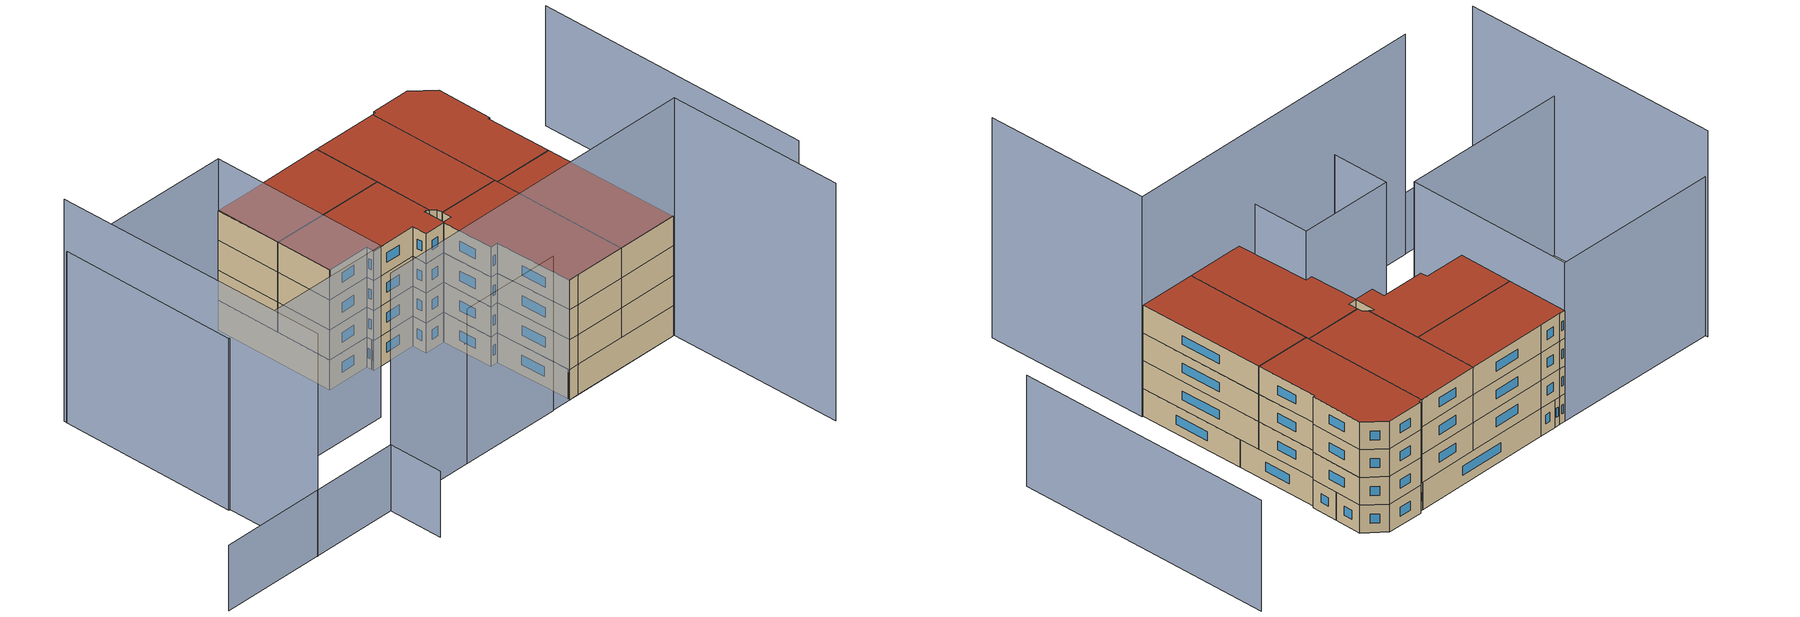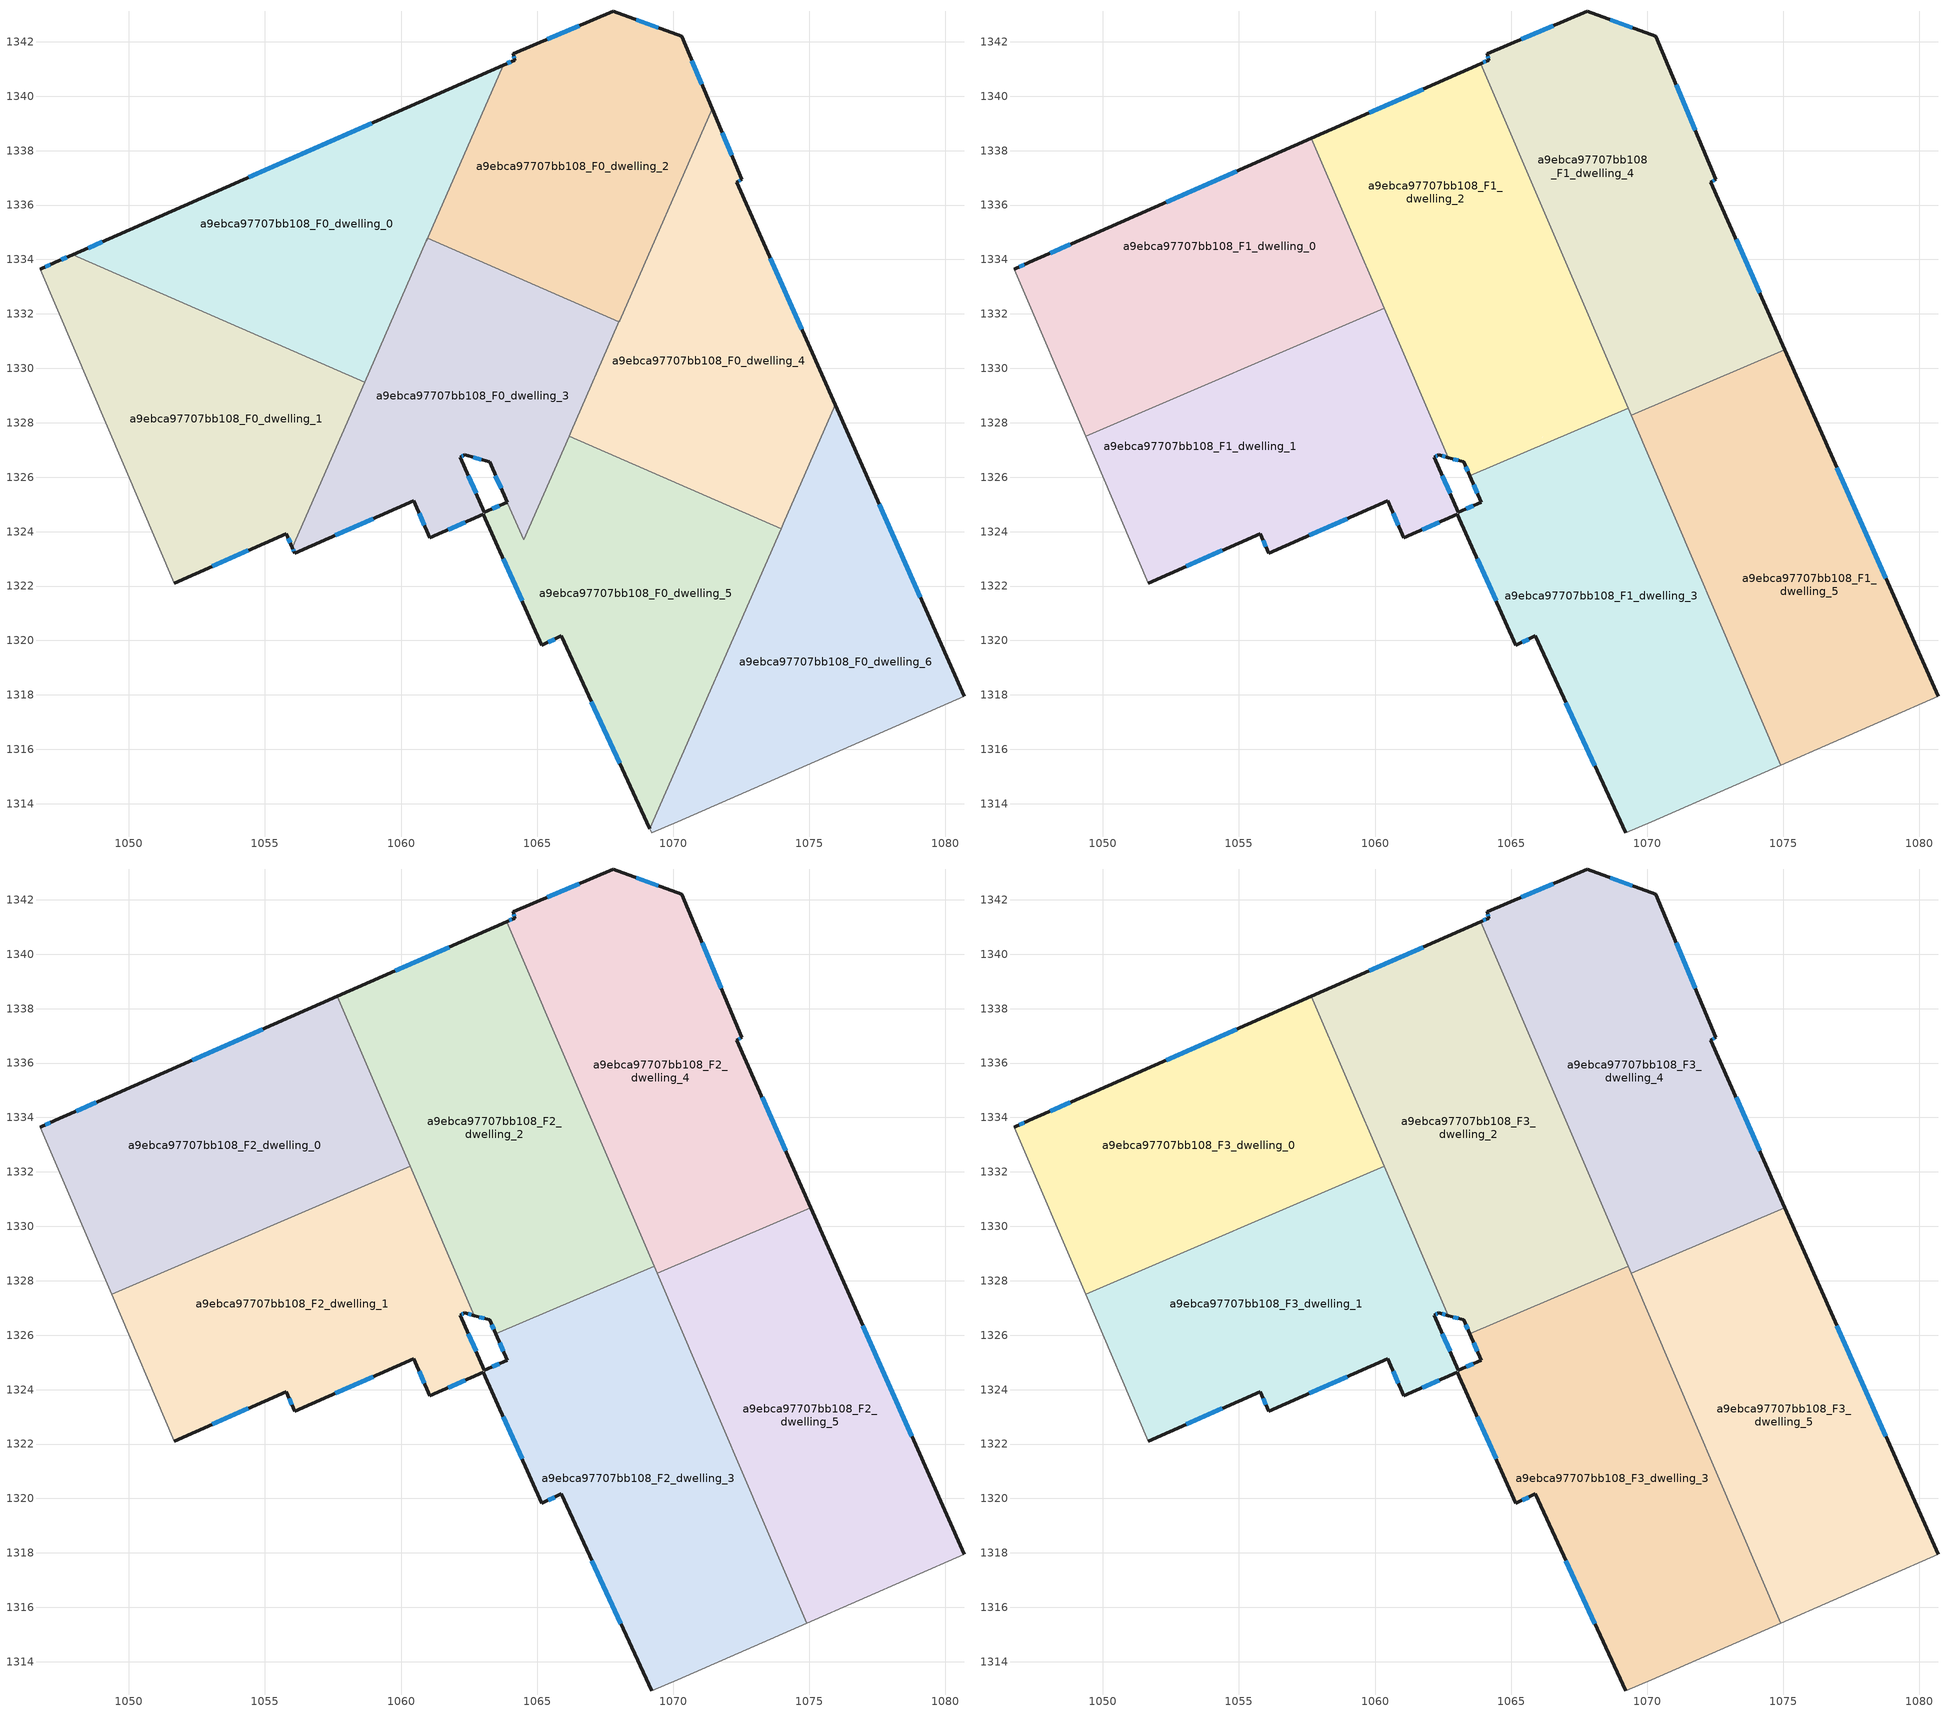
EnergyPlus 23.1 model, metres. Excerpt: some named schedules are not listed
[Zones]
a9ebca97707bb108_F0_dwelling_0
 floor ground (EU_floor_Construction): 1063.76,1341.14 1058.66,1329.49 1047.94,1334.18 1049.58,1334.89 z0
 wall outside (EU_wall_Construction): 1063.76,1341.14 1049.58,1334.89 1047.94,1334.18 z0:3
 wall to a9ebca97707bb108_F0_dwelling_1 (EU_wall_Construction): 1047.94,1334.18 1058.66,1329.49 z0:3
 wall to a9ebca97707bb108_F0_dwelling_2 (EU_wall_Construction): 1060.98,1334.78 1060.99,1334.83 1063.76,1341.14 z0:3
 wall to a9ebca97707bb108_F0_dwelling_3 (EU_wall_Construction): 1058.66,1329.49 1060.94,1334.69 1060.97,1334.78 z0:3
 window (EU_Window_Construction): 1049.02,1334.65 1048.5,1334.42 / 1058.93,1339.02 1054.4,1337.02 z1.02:1.98
 ceiling adiabatic (EU_roof_Construction): 1060.1,1332.78 1063.76,1341.14 1057.67,1338.46 z3
a9ebca97707bb108_F0_dwelling_1
 floor ground (EU_floor_Construction): 1058.66,1329.49 1056,1323.41 1055.78,1323.92 1051.67,1322.11 1046.73,1333.65 1047.3,1333.89 1047.94,1334.18 z0
 wall outside (EU_wall_Construction): 1051.67,1322.11 1055.78,1323.92 1056,1323.41 / 1047.94,1334.18 1047.3,1333.89 1046.73,1333.65 z0:3
 wall adiabatic (EU_wall_Construction): 1046.73,1333.65 1051.67,1322.11 z0:3
 wall to a9ebca97707bb108_F0_dwelling_3 (EU_wall_Construction): 1056,1323.41 1058.66,1329.49 z0:3
 window (EU_Window_Construction): 1055.85,1323.75 1055.93,1323.59 / 1053.07,1322.73 1054.38,1323.31 / 1047.1,1333.81 1046.92,1333.73 / 1047.72,1334.08 1047.52,1333.99 z1.02:1.98
a9ebca97707bb108_F0_dwelling_2
 floor ground (EU_floor_Construction): 1070.31,1342.21 1071.44,1339.54 1068.03,1331.75 1068.01,1331.7 1060.97,1334.78 1060.99,1334.83 1063.76,1341.14 1064.18,1341.33 1064.12,1341.55 1067.79,1343.13 z0
 wall outside (EU_wall_Construction): 1071.44,1339.54 1070.31,1342.21 1067.79,1343.13 1064.12,1341.55 1064.18,1341.33 1063.76,1341.14 z0:3
 wall to a9ebca97707bb108_F0_dwelling_3 (EU_wall_Construction): 1060.97,1334.78 1068.01,1331.7 z0:3
 wall to a9ebca97707bb108_F0_dwelling_4 (EU_wall_Construction): 1068.01,1331.7 1068.03,1331.75 1071.44,1339.54 z0:3
 window (EU_Window_Construction): 1064.03,1341.26 1063.9,1341.2 / 1064.14,1341.48 1064.16,1341.4 / 1066.54,1342.59 1065.37,1342.09 / 1069.45,1342.52 1068.65,1342.82 / 1071.05,1340.45 1070.69,1341.3 z1.02:1.98
 ceiling adiabatic (EU_roof_Construction): 1067.94,1331.74 1063.89,1341.2 1063.76,1341.14 1060.99,1334.83 1060.97,1334.78 z3
a9ebca97707bb108_F0_dwelling_3
 floor ground (EU_floor_Construction): 1068.01,1331.7 1067.97,1331.61 1064.51,1323.69 1063.29,1326.48 1063.25,1326.56 1062.35,1326.82 1062.18,1326.74 1063.09,1324.66 1063.03,1324.64 1061.06,1323.77 1060.46,1325.13 1056.09,1323.21 1056,1323.41 1060.94,1334.69 1060.97,1334.78 z0
 wall outside (EU_wall_Construction): 1056,1323.41 1056.09,1323.21 1060.46,1325.13 1061.06,1323.77 1063.02,1324.63 / 1063.07,1324.72 1062.18,1326.74 1062.35,1326.82 1063.25,1326.56 z0:3
 wall to a9ebca97707bb108_F0_dwelling_5 (EU_wall_Construction): 1063.03,1324.64 1063.09,1324.66 1063.07,1324.72 / 1064.51,1323.7 1066.18,1327.51 / 1063.25,1326.56 1063.29,1326.48 1064.51,1323.69 z0:3
 wall to a9ebca97707bb108_F0_dwelling_4 (EU_wall_Construction): 1066.18,1327.51 1066.26,1327.69 1067.97,1331.61 1068.01,1331.7 z0:3
 window (EU_Window_Construction): 1061.73,1324.06 1062.36,1324.34 / 1060.67,1324.67 1060.86,1324.23 / 1057.58,1323.86 1058.98,1324.48 / 1056.03,1323.34 1056.06,1323.28 / 1062.65,1326.73 1062.94,1326.65 / 1062.23,1326.77 1062.29,1326.79 / 1062.76,1325.4 1062.48,1326.05 z1.02:1.98
a9ebca97707bb108_F0_dwelling_4
 floor ground (EU_floor_Construction): 1072.52,1336.95 1072.34,1336.84 1075.96,1328.65 1074.05,1324.29 1073.97,1324.1 1066.18,1327.51 1066.26,1327.69 1071.44,1339.54 z0
 wall outside (EU_wall_Construction): 1075.96,1328.65 1072.34,1336.84 1072.52,1336.95 1071.44,1339.54 z0:3
 wall to a9ebca97707bb108_F0_dwelling_5 (EU_wall_Construction): 1066.18,1327.51 1073.97,1324.1 z0:3
 wall to a9ebca97707bb108_F0_dwelling_6 (EU_wall_Construction): 1073.97,1324.1 1074.05,1324.29 1075.96,1328.65 z0:3
 window (EU_Window_Construction): 1072.15,1337.83 1071.8,1338.66 / 1072.4,1336.88 1072.46,1336.91 / 1074.73,1331.44 1073.57,1334.05 z1.02:1.98
a9ebca97707bb108_F0_dwelling_5
 floor ground (EU_floor_Construction): 1073.97,1324.1 1069.14,1313.07 1065.88,1320.17 1065.18,1319.83 1063.03,1324.64 1063.09,1324.66 1063.07,1324.71 1063.9,1325.08 1063.25,1326.56 1063.29,1326.48 1064.51,1323.69 1066.18,1327.51 z0
 wall outside (EU_wall_Construction): 1063.25,1326.56 1063.9,1325.08 1063.07,1324.71 / 1063.03,1324.64 1065.18,1319.83 1065.88,1320.17 1069.14,1313.07 z0:3
 wall to a9ebca97707bb108_F0_dwelling_6 (EU_wall_Construction): 1069.14,1313.07 1073.97,1324.1 z0:3
 window (EU_Window_Construction): 1063.62,1324.96 1063.35,1324.84 / 1063.47,1326.06 1063.68,1325.59 / 1066.99,1317.75 1068.03,1315.49 / 1065.42,1319.94 1065.64,1320.05 / 1063.76,1323 1064.45,1321.46 z1.02:1.98
a9ebca97707bb108_F0_dwelling_6
 floor ground (EU_floor_Construction): 1075.96,1328.65 1080.69,1317.95 1070.17,1313.34 1069.21,1312.93 1069.14,1313.07 z0
 wall outside (EU_wall_Construction): 1080.69,1317.95 1075.96,1328.65 z0:3
 wall adiabatic (EU_wall_Construction): 1069.14,1313.07 1069.21,1312.93 1070.17,1313.34 1080.69,1317.95 z0:3
 window (EU_Window_Construction): 1079.08,1321.59 1077.57,1325.01 z1.02:1.98
a9ebca97707bb108_F1_dwelling_0
 floor to a9ebca97707bb108_F0_dwelling_0 (EU_floor_Construction): 1057.67,1338.46 1060.1,1332.78 1059.73,1331.94 1056.36,1330.49 1047.94,1334.18 1049.58,1334.89 z3
 floor to a9ebca97707bb108_F0_dwelling_3 (EU_floor_Construction): 1060.1,1332.78 1060.34,1332.2 1059.73,1331.94 z3
 floor to a9ebca97707bb108_F0_dwelling_1 (EU_floor_Construction): 1056.36,1330.49 1049.36,1327.5 1046.73,1333.65 1047.3,1333.89 1047.94,1334.18 z3
 wall outside (EU_wall_Construction): 1057.67,1338.46 1049.58,1334.89 1047.3,1333.89 1046.73,1333.65 z3:6
 wall adiabatic (EU_wall_Construction): 1046.73,1333.65 1049.36,1327.5 z3:6
 wall to a9ebca97707bb108_F1_dwelling_1 (EU_wall_Construction): 1049.36,1327.5 1060.34,1332.2 z3:6
 wall to a9ebca97707bb108_F1_dwelling_2 (EU_wall_Construction): 1060.34,1332.2 1057.67,1338.46 z3:6
 window (EU_Window_Construction): 1047.1,1333.81 1046.92,1333.73 / 1048.8,1334.55 1048.07,1334.23 / 1054.91,1337.24 1052.33,1336.11 z4.02:4.98
a9ebca97707bb108_F1_dwelling_1
 floor to a9ebca97707bb108_F0_dwelling_1 (EU_floor_Construction): 1058.66,1329.49 1056,1323.41 1055.78,1323.92 1051.67,1322.11 1049.36,1327.5 1056.36,1330.49 z3
 floor to a9ebca97707bb108_F0_dwelling_0 (EU_floor_Construction): 1059.73,1331.94 1058.66,1329.49 1056.36,1330.49 z3
 floor to a9ebca97707bb108_F0_dwelling_3 (EU_floor_Construction): 1060.34,1332.2 1062.69,1326.72 1062.35,1326.82 1062.18,1326.74 1063.09,1324.66 1063.02,1324.63 1061.06,1323.77 1060.46,1325.13 1056.09,1323.21 1056,1323.41 1059.73,1331.94 z3
 wall outside (EU_wall_Construction): 1051.67,1322.11 1055.78,1323.92 1056.09,1323.21 1060.46,1325.13 1061.06,1323.77 1063.02,1324.63 / 1063.07,1324.72 1062.18,1326.74 1062.35,1326.82 1062.69,1326.72 z3:6
 wall adiabatic (EU_wall_Construction): 1049.36,1327.5 1051.67,1322.11 z3:6
 wall to a9ebca97707bb108_F1_dwelling_3 (EU_wall_Construction): 1063.03,1324.64 1063.09,1324.66 1063.07,1324.72 z3:6
 wall to a9ebca97707bb108_F1_dwelling_2 (EU_wall_Construction): 1062.69,1326.72 1060.34,1332.2 z3:6
 window (EU_Window_Construction): 1061.73,1324.06 1062.36,1324.34 / 1060.67,1324.67 1060.86,1324.23 / 1057.58,1323.86 1058.98,1324.48 / 1055.89,1323.68 1055.99,1323.45 / 1053.07,1322.73 1054.38,1323.31 / 1062.46,1326.78 1062.57,1326.75 / 1062.23,1326.77 1062.29,1326.79 / 1062.76,1325.4 1062.48,1326.05 z4.02:4.98
a9ebca97707bb108_F1_dwelling_2
 floor to a9ebca97707bb108_F0_dwelling_3 (EU_floor_Construction): 1067.94,1331.74 1067.98,1331.64 1067.97,1331.61 1066.01,1327.13 1063.48,1326.05 1063.29,1326.48 1063.25,1326.56 1062.69,1326.72 1060.1,1332.78 1060.94,1334.69 1060.97,1334.78 z3
 floor adiabatic (EU_floor_Construction): 1063.89,1341.2 1067.94,1331.73 1060.97,1334.78 1060.94,1334.69 1060.1,1332.78 1057.67,1338.46 z3
 floor to a9ebca97707bb108_F0_dwelling_5 (EU_floor_Construction): 1066.53,1327.35 1066.01,1327.13 1066.18,1327.51 z3
 floor to a9ebca97707bb108_F0_dwelling_4 (EU_floor_Construction): 1067.98,1331.63 1069.31,1328.54 1066.53,1327.35 1066.18,1327.51 1066.26,1327.69 z3
 wall outside (EU_wall_Construction): 1063.89,1341.2 1057.67,1338.46 / 1062.69,1326.72 1063.25,1326.56 1063.48,1326.04 z3:6
 wall to a9ebca97707bb108_F1_dwelling_3 (EU_wall_Construction): 1063.48,1326.04 1069.31,1328.54 z3:6
 wall to a9ebca97707bb108_F1_dwelling_4 (EU_wall_Construction): 1069.3,1328.54 1063.89,1341.2 z3:6
 window (EU_Window_Construction): 1061.77,1340.27 1059.78,1339.39 / 1063.33,1326.39 1063.4,1326.22 / 1062.88,1326.67 1063.06,1326.62 z4.02:4.98
a9ebca97707bb108_F1_dwelling_3
 floor to a9ebca97707bb108_F0_dwelling_5 (EU_floor_Construction): 1070.57,1325.59 1072.57,1320.91 1069.14,1313.07 1065.88,1320.17 1065.18,1319.83 1063.03,1324.64 1063.09,1324.66 1063.07,1324.71 1063.9,1325.08 1063.48,1326.04 1064.51,1323.69 1066.01,1327.13 1066.53,1327.35 z3
 floor to a9ebca97707bb108_F0_dwelling_3 (EU_floor_Construction): 1066.01,1327.13 1064.51,1323.69 1063.48,1326.05 z3
 floor to a9ebca97707bb108_F0_dwelling_6 (EU_floor_Construction): 1072.57,1320.91 1074.92,1315.42 1070.17,1313.34 1069.21,1312.93 1069.14,1313.07 z3
 floor to a9ebca97707bb108_F0_dwelling_4 (EU_floor_Construction): 1069.31,1328.54 1070.57,1325.59 1066.53,1327.35 z3
 wall outside (EU_wall_Construction): 1063.48,1326.04 1063.9,1325.08 1063.07,1324.71 / 1063.03,1324.64 1065.18,1319.83 1065.88,1320.17 1069.21,1312.93 z3:6
 wall adiabatic (EU_wall_Construction): 1069.21,1312.93 1070.17,1313.34 1074.92,1315.42 z3:6
 wall to a9ebca97707bb108_F1_dwelling_5 (EU_wall_Construction): 1074.92,1315.42 1069.42,1328.27 z3:6
 wall to a9ebca97707bb108_F1_dwelling_4 (EU_wall_Construction): 1069.42,1328.27 1069.31,1328.54 z3:6
 window (EU_Window_Construction): 1063.62,1324.96 1063.35,1324.84 / 1063.62,1325.72 1063.76,1325.41 / 1067.01,1317.7 1068.08,1315.39 / 1065.42,1319.94 1065.64,1320.05 / 1063.76,1323 1064.45,1321.46 z4.02:4.98
a9ebca97707bb108_F1_dwelling_4
 floor to a9ebca97707bb108_F0_dwelling_2 (EU_floor_Construction): 1070.31,1342.21 1071.43,1339.53 1068.03,1331.75 1068.01,1331.7 1067.94,1331.74 1063.89,1341.2 1064.18,1341.33 1064.12,1341.55 1067.79,1343.13 z3
 floor to a9ebca97707bb108_F0_dwelling_4 (EU_floor_Construction): 1072.52,1336.95 1072.34,1336.84 1075.06,1330.69 1069.42,1328.27 1067.98,1331.64 1071.43,1339.53 z3
 wall outside (EU_wall_Construction): 1075.06,1330.69 1072.34,1336.84 1072.52,1336.95 1070.31,1342.21 1067.79,1343.13 1064.12,1341.55 1064.18,1341.33 1063.89,1341.2 z3:6
 wall to a9ebca97707bb108_F1_dwelling_5 (EU_wall_Construction): 1069.42,1328.27 1075.06,1330.69 z3:6
 window (EU_Window_Construction): 1069.45,1342.52 1068.65,1342.82 / 1071.77,1338.74 1071.06,1340.42 / 1072.4,1336.88 1072.46,1336.91 / 1074.14,1332.78 1073.27,1334.75 / 1064.08,1341.28 1063.98,1341.24 / 1064.14,1341.48 1064.16,1341.4 / 1066.54,1342.59 1065.37,1342.09 z4.02:4.98
a9ebca97707bb108_F1_dwelling_5
 floor to a9ebca97707bb108_F0_dwelling_4 (EU_floor_Construction): 1075.06,1330.69 1075.96,1328.65 1074.05,1324.29 1073.97,1324.1 1070.57,1325.59 1069.42,1328.27 z3
 floor to a9ebca97707bb108_F0_dwelling_6 (EU_floor_Construction): 1075.96,1328.65 1080.69,1317.95 1074.92,1315.42 1072.57,1320.91 1073.97,1324.1 1073.98,1324.12 z3
 floor to a9ebca97707bb108_F0_dwelling_5 (EU_floor_Construction): 1073.97,1324.1 1072.57,1320.91 1070.57,1325.59 z3
 wall outside (EU_wall_Construction): 1080.69,1317.95 1075.06,1330.69 z3:6
 wall adiabatic (EU_wall_Construction): 1074.92,1315.42 1080.69,1317.95 z3:6
 window (EU_Window_Construction): 1078.77,1322.28 1076.98,1326.35 z4.02:4.98
a9ebca97707bb108_F2_dwelling_0
 floor to a9ebca97707bb108_F1_dwelling_0 (EU_floor_Construction): 1057.67,1338.46 1060.34,1332.2 1049.36,1327.5 1046.73,1333.65 1047.3,1333.89 1049.58,1334.89 z6
 wall outside (EU_wall_Construction): 1057.67,1338.46 1049.58,1334.89 1047.3,1333.89 1046.73,1333.65 z6:9
 wall adiabatic (EU_wall_Construction): 1046.73,1333.65 1049.36,1327.5 z6:9
 wall to a9ebca97707bb108_F2_dwelling_1 (EU_wall_Construction): 1049.36,1327.5 1060.34,1332.2 z6:9
 wall to a9ebca97707bb108_F2_dwelling_2 (EU_wall_Construction): 1060.34,1332.2 1057.67,1338.46 z6:9
 window (EU_Window_Construction): 1047.1,1333.81 1046.92,1333.73 / 1048.8,1334.55 1048.07,1334.23 / 1054.91,1337.24 1052.33,1336.11 z7.02:7.98
a9ebca97707bb108_F2_dwelling_1
 floor to a9ebca97707bb108_F1_dwelling_1 (EU_floor_Construction): 1060.34,1332.2 1062.69,1326.72 1062.35,1326.82 1062.18,1326.74 1063.09,1324.66 1063.03,1324.64 1061.06,1323.77 1060.46,1325.13 1056.09,1323.21 1055.78,1323.92 1051.67,1322.11 1049.36,1327.5 z6
 wall outside (EU_wall_Construction): 1051.67,1322.11 1055.78,1323.92 1056.09,1323.21 1060.46,1325.13 1061.06,1323.77 1063.02,1324.63 / 1063.07,1324.72 1062.18,1326.74 1062.35,1326.82 1062.69,1326.72 z6:9
 wall adiabatic (EU_wall_Construction): 1049.36,1327.5 1051.67,1322.11 z6:9
 wall to a9ebca97707bb108_F2_dwelling_3 (EU_wall_Construction): 1063.03,1324.64 1063.09,1324.66 1063.07,1324.72 z6:9
 wall to a9ebca97707bb108_F2_dwelling_2 (EU_wall_Construction): 1062.69,1326.72 1060.34,1332.2 z6:9
 window (EU_Window_Construction): 1061.73,1324.06 1062.36,1324.34 / 1060.67,1324.67 1060.86,1324.23 / 1057.58,1323.86 1058.98,1324.48 / 1055.89,1323.68 1055.99,1323.45 / 1053.07,1322.73 1054.38,1323.31 / 1062.46,1326.78 1062.57,1326.75 / 1062.23,1326.77 1062.29,1326.79 / 1062.76,1325.4 1062.48,1326.05 z7.02:7.98
a9ebca97707bb108_F2_dwelling_2
 floor to a9ebca97707bb108_F1_dwelling_2 (EU_floor_Construction): 1063.89,1341.2 1069.31,1328.54 1063.48,1326.04 1063.25,1326.56 1062.69,1326.72 1057.67,1338.46 z6
 wall outside (EU_wall_Construction): 1063.89,1341.2 1057.67,1338.46 / 1062.69,1326.72 1063.25,1326.56 1063.48,1326.04 z6:9
 wall to a9ebca97707bb108_F2_dwelling_3 (EU_wall_Construction): 1063.48,1326.04 1069.31,1328.54 z6:9
 wall to a9ebca97707bb108_F2_dwelling_4 (EU_wall_Construction): 1069.3,1328.54 1063.89,1341.2 z6:9
 window (EU_Window_Construction): 1061.77,1340.27 1059.78,1339.39 / 1063.33,1326.39 1063.4,1326.22 / 1062.88,1326.67 1063.06,1326.62 z7.02:7.98
a9ebca97707bb108_F2_dwelling_3
 floor to a9ebca97707bb108_F1_dwelling_3 (EU_floor_Construction): 1069.31,1328.54 1074.92,1315.42 1070.17,1313.34 1069.21,1312.93 1065.88,1320.17 1065.18,1319.83 1063.03,1324.64 1063.09,1324.66 1063.07,1324.71 1063.9,1325.08 1063.48,1326.04 z6
 wall outside (EU_wall_Construction): 1063.48,1326.04 1063.9,1325.08 1063.07,1324.71 / 1063.03,1324.64 1065.18,1319.83 1065.88,1320.17 1069.21,1312.93 z6:9
 wall adiabatic (EU_wall_Construction): 1069.21,1312.93 1070.17,1313.34 1074.92,1315.42 z6:9
 wall to a9ebca97707bb108_F2_dwelling_5 (EU_wall_Construction): 1074.92,1315.42 1069.42,1328.27 z6:9
 wall to a9ebca97707bb108_F2_dwelling_4 (EU_wall_Construction): 1069.42,1328.27 1069.31,1328.54 z6:9
 window (EU_Window_Construction): 1063.62,1324.96 1063.35,1324.84 / 1063.62,1325.72 1063.76,1325.41 / 1067.01,1317.7 1068.08,1315.39 / 1065.42,1319.94 1065.64,1320.05 / 1063.76,1323 1064.45,1321.46 z7.02:7.98
a9ebca97707bb108_F2_dwelling_4
 floor to a9ebca97707bb108_F1_dwelling_4 (EU_floor_Construction): 1070.31,1342.21 1072.52,1336.95 1072.34,1336.84 1075.06,1330.69 1069.42,1328.27 1063.89,1341.2 1064.18,1341.33 1064.12,1341.55 1067.79,1343.13 z6
 wall outside (EU_wall_Construction): 1075.06,1330.69 1072.34,1336.84 1072.52,1336.95 1070.31,1342.21 1067.79,1343.13 1064.12,1341.55 1064.18,1341.33 1063.89,1341.2 z6:9
 wall to a9ebca97707bb108_F2_dwelling_5 (EU_wall_Construction): 1069.42,1328.27 1075.06,1330.69 z6:9
 window (EU_Window_Construction): 1069.45,1342.52 1068.65,1342.82 / 1071.77,1338.74 1071.06,1340.42 / 1072.4,1336.88 1072.46,1336.91 / 1074.14,1332.78 1073.27,1334.75 / 1064.08,1341.28 1063.98,1341.24 / 1064.14,1341.48 1064.16,1341.4 / 1066.54,1342.59 1065.37,1342.09 z7.02:7.98
a9ebca97707bb108_F2_dwelling_5
 floor to a9ebca97707bb108_F1_dwelling_5 (EU_floor_Construction): 1075.06,1330.69 1080.69,1317.95 1074.92,1315.42 1069.42,1328.27 z6
 wall outside (EU_wall_Construction): 1080.69,1317.95 1075.06,1330.69 z6:9
 wall adiabatic (EU_wall_Construction): 1074.92,1315.42 1080.69,1317.95 z6:9
 window (EU_Window_Construction): 1078.77,1322.28 1076.98,1326.35 z7.02:7.98
a9ebca97707bb108_F3_dwelling_0
 floor to a9ebca97707bb108_F2_dwelling_0 (EU_floor_Construction): 1057.67,1338.46 1060.34,1332.2 1049.36,1327.5 1046.73,1333.65 1047.3,1333.89 1049.58,1334.89 z9
 wall outside (EU_wall_Construction): 1057.67,1338.46 1049.58,1334.89 1047.3,1333.89 1046.73,1333.65 z9:12
 wall adiabatic (EU_wall_Construction): 1046.73,1333.65 1049.36,1327.5 z9:12
 wall to a9ebca97707bb108_F3_dwelling_1 (EU_wall_Construction): 1049.36,1327.5 1060.34,1332.2 z9:12
 wall to a9ebca97707bb108_F3_dwelling_2 (EU_wall_Construction): 1060.34,1332.2 1057.67,1338.46 z9:12
 window (EU_Window_Construction): 1047.1,1333.81 1046.92,1333.73 / 1048.8,1334.55 1048.07,1334.23 / 1054.91,1337.24 1052.33,1336.11 z10.02:10.98
 roof outside (EU_roof_Construction): 1060.34,1332.2 1057.67,1338.46 1049.58,1334.89 1047.3,1333.89 1046.73,1333.65 1049.36,1327.5 z12
a9ebca97707bb108_F3_dwelling_1
 floor to a9ebca97707bb108_F2_dwelling_1 (EU_floor_Construction): 1060.34,1332.2 1062.69,1326.72 1062.35,1326.82 1062.18,1326.74 1063.09,1324.66 1063.03,1324.64 1061.06,1323.77 1060.46,1325.13 1056.09,1323.21 1055.78,1323.92 1051.67,1322.11 1049.36,1327.5 z9
 wall outside (EU_wall_Construction): 1051.67,1322.11 1055.78,1323.92 1056.09,1323.21 1060.46,1325.13 1061.06,1323.77 1063.02,1324.63 / 1063.07,1324.72 1062.18,1326.74 1062.35,1326.82 1062.69,1326.72 z9:12
 wall adiabatic (EU_wall_Construction): 1049.36,1327.5 1051.67,1322.11 z9:12
 wall to a9ebca97707bb108_F3_dwelling_3 (EU_wall_Construction): 1063.03,1324.64 1063.09,1324.66 1063.07,1324.72 z9:12
 wall to a9ebca97707bb108_F3_dwelling_2 (EU_wall_Construction): 1062.69,1326.72 1060.34,1332.2 z9:12
 window (EU_Window_Construction): 1061.73,1324.06 1062.36,1324.34 / 1060.67,1324.67 1060.86,1324.23 / 1057.58,1323.86 1058.98,1324.48 / 1055.89,1323.68 1055.99,1323.45 / 1053.07,1322.73 1054.38,1323.31 / 1062.46,1326.78 1062.57,1326.75 / 1062.23,1326.77 1062.29,1326.79 / 1062.76,1325.4 1062.48,1326.05 z10.02:10.98
 roof outside (EU_roof_Construction): 1063.02,1324.63 1063.09,1324.66 1062.18,1326.74 1062.35,1326.82 1062.69,1326.72 1060.34,1332.2 1049.36,1327.5 1051.67,1322.11 1055.78,1323.92 1056.09,1323.21 1060.46,1325.13 1061.06,1323.77 z12
a9ebca97707bb108_F3_dwelling_2
 floor to a9ebca97707bb108_F2_dwelling_2 (EU_floor_Construction): 1063.89,1341.2 1069.31,1328.54 1063.48,1326.04 1063.25,1326.56 1062.69,1326.72 1057.67,1338.46 z9
 wall outside (EU_wall_Construction): 1063.89,1341.2 1057.67,1338.46 / 1062.69,1326.72 1063.25,1326.56 1063.48,1326.04 z9:12
 wall to a9ebca97707bb108_F3_dwelling_3 (EU_wall_Construction): 1063.48,1326.04 1069.31,1328.54 z9:12
 wall to a9ebca97707bb108_F3_dwelling_4 (EU_wall_Construction): 1069.3,1328.54 1063.89,1341.2 z9:12
 window (EU_Window_Construction): 1061.77,1340.27 1059.78,1339.39 / 1063.33,1326.39 1063.4,1326.22 / 1062.88,1326.67 1063.06,1326.62 z10.02:10.98
 roof outside (EU_roof_Construction): 1069.31,1328.54 1063.89,1341.2 1057.67,1338.46 1062.69,1326.72 1063.25,1326.56 1063.48,1326.04 z12
a9ebca97707bb108_F3_dwelling_3
 floor to a9ebca97707bb108_F2_dwelling_3 (EU_floor_Construction): 1069.31,1328.54 1074.92,1315.42 1070.17,1313.34 1069.21,1312.93 1065.88,1320.17 1065.18,1319.83 1063.03,1324.64 1063.09,1324.66 1063.07,1324.71 1063.9,1325.08 1063.48,1326.04 z9
 wall outside (EU_wall_Construction): 1063.48,1326.04 1063.9,1325.08 1063.07,1324.71 / 1063.03,1324.64 1065.18,1319.83 1065.88,1320.17 1069.21,1312.93 z9:12
 wall adiabatic (EU_wall_Construction): 1069.21,1312.93 1070.17,1313.34 1074.92,1315.42 z9:12
 wall to a9ebca97707bb108_F3_dwelling_5 (EU_wall_Construction): 1074.92,1315.42 1069.42,1328.27 z9:12
 wall to a9ebca97707bb108_F3_dwelling_4 (EU_wall_Construction): 1069.42,1328.27 1069.31,1328.54 z9:12
 window (EU_Window_Construction): 1063.62,1324.96 1063.35,1324.84 / 1063.62,1325.72 1063.76,1325.41 / 1067.01,1317.7 1068.08,1315.39 / 1065.42,1319.94 1065.64,1320.05 / 1063.76,1323 1064.45,1321.46 z10.02:10.98
 roof outside (EU_roof_Construction): 1074.92,1315.42 1069.31,1328.54 1063.48,1326.04 1063.9,1325.08 1063.07,1324.71 1063.09,1324.66 1063.03,1324.64 1065.18,1319.83 1065.88,1320.17 1069.21,1312.93 1070.17,1313.34 z12
a9ebca97707bb108_F3_dwelling_4
 floor to a9ebca97707bb108_F2_dwelling_4 (EU_floor_Construction): 1070.31,1342.21 1072.52,1336.95 1072.34,1336.84 1075.06,1330.69 1069.42,1328.27 1063.89,1341.2 1064.18,1341.33 1064.12,1341.55 1067.79,1343.13 z9
 wall outside (EU_wall_Construction): 1075.06,1330.69 1072.34,1336.84 1072.52,1336.95 1070.31,1342.21 1067.79,1343.13 1064.12,1341.55 1064.18,1341.33 1063.89,1341.2 z9:12
 wall to a9ebca97707bb108_F3_dwelling_5 (EU_wall_Construction): 1069.42,1328.27 1075.06,1330.69 z9:12
 window (EU_Window_Construction): 1069.45,1342.52 1068.65,1342.82 / 1071.77,1338.74 1071.06,1340.42 / 1072.4,1336.88 1072.46,1336.91 / 1074.14,1332.78 1073.27,1334.75 / 1064.08,1341.28 1063.98,1341.24 / 1064.14,1341.48 1064.16,1341.4 / 1066.54,1342.59 1065.37,1342.09 z10.02:10.98
 roof outside (EU_roof_Construction): 1075.06,1330.69 1072.34,1336.84 1072.52,1336.95 1070.31,1342.21 1067.79,1343.13 1064.12,1341.55 1064.18,1341.33 1063.89,1341.2 1069.42,1328.27 z12
a9ebca97707bb108_F3_dwelling_5
 floor to a9ebca97707bb108_F2_dwelling_5 (EU_floor_Construction): 1075.06,1330.69 1080.69,1317.95 1074.92,1315.42 1069.42,1328.27 z9
 wall outside (EU_wall_Construction): 1080.69,1317.95 1075.06,1330.69 z9:12
 wall adiabatic (EU_wall_Construction): 1074.92,1315.42 1080.69,1317.95 z9:12
 window (EU_Window_Construction): 1078.77,1322.28 1076.98,1326.35 z10.02:10.98
 roof outside (EU_roof_Construction): 1080.69,1317.95 1075.06,1330.69 1069.42,1328.27 1074.92,1315.42 z12
shading: 1029.97,1326.46 1046.73,1333.65 / 1046.73,1333.65 1053.95,1316.82 / 1053.95,1316.82 1037.18,1309.63 / 1037.18,1309.63 1029.97,1326.46 z0:17.2; 1031.35,1296.35 1049.33,1304.22 / 1049.33,1304.22 1051.57,1299.11 z0:6.6; 1049.33,1304.23 1080.79,1317.99 / 1080.79,1317.99 1088.05,1301.39 z0:23.8; 1029.86,1326.71 1041.22,1300.64 z0:22.3; 1057.77,1307.92 1055.28,1313.7 / 1055.28,1313.7 1064.85,1317.82 / 1064.85,1317.82 1067.34,1312.04 / 1067.34,1312.04 1057.77,1307.92 z0:15.5; 1094.47,1323.73 1083.15,1349.79 z0:12
[Building]
EU S2 Campaign: North Axis=0; Terrain=City; Solar Distribution=FullExterior
[Site:Location]
Vienna: Latitude=48; Longitude=16.5; Time Zone=1; Elevation=183
[SizingPeriod:WeatherFileDays]
AnnualSizingPeriod: Begin Month=1; Begin Day of Month=1; End Month=12; End Day of Month=31; Day of Week for Start Day=Monday; Use Weather File Daylight Saving Period=No; Use Weather File Rain and Snow Indicators=No
[MATERIAL]
EU_InternalMass_Material: Roughness=MediumRough; Thickness=0.1; Conductivity=1; Density=1800; Specific Heat=900; Thermal Absorptance=0.9; Solar Absorptance=0.7; Visible Absorptance=0.7
[MATERIAL:NOMASS] Roughness=MediumRough; Thermal Absorptance=0.9; Solar Absorptance=0.7; Visible Absorptance=0.7
Name | Thermal Resistance
EU_wall_NoMass | 0.942466
EU_roof_NoMass | 0.551687
EU_floor_NoMass | 0.66527
[WINDOWMATERIAL:SIMPLEGLAZINGSYSTEM]
EU_Window_SimpleGlazing: UFactor=2.03367; Solar Heat Gain Coefficient=0.65; Visible Transmittance=0.65
[CONSTRUCTION]
EU_wall_Construction: EU_wall_NoMass
EU_roof_Construction: EU_roof_NoMass
EU_floor_Construction: EU_floor_NoMass
EU_Window_Construction: EU_Window_SimpleGlazing
EU_InternalMass_Construction: EU_InternalMass_Material
[ZONE] Type=1; Multiplier=1; Ceiling Height=autocalculate; Floor Area=autocalculate; Part of Total Floor Area=Yes
Name | Volume
a9ebca97707bb108_F0_dwelling_0 | 223.099
a9ebca97707bb108_F1_dwelling_0; a9ebca97707bb108_F2_dwelling_0; a9ebca97707bb108_F3_dwelling_0 | 241.6
a9ebca97707bb108_F0_dwelling_1 | 223.098
a9ebca97707bb108_F1_dwelling_1; a9ebca97707bb108_F2_dwelling_1; a9ebca97707bb108_F3_dwelling_1 | 234.141
a9ebca97707bb108_F0_dwelling_2 | 220.831
a9ebca97707bb108_F1_dwelling_2; a9ebca97707bb108_F2_dwelling_2; a9ebca97707bb108_F3_dwelling_2 | 279.025
a9ebca97707bb108_F0_dwelling_3 | 219.738
a9ebca97707bb108_F1_dwelling_3; a9ebca97707bb108_F2_dwelling_3; a9ebca97707bb108_F3_dwelling_3 | 286.464
a9ebca97707bb108_F0_dwelling_4 | 228.223
a9ebca97707bb108_F1_dwelling_4; a9ebca97707bb108_F2_dwelling_4; a9ebca97707bb108_F3_dwelling_4 | 260.276
a9ebca97707bb108_F0_dwelling_5 | 223.676
a9ebca97707bb108_F1_dwelling_5; a9ebca97707bb108_F2_dwelling_5; a9ebca97707bb108_F3_dwelling_5 | 260.263
a9ebca97707bb108_F0_dwelling_6 | 223.107
[INTERNALMASS] Construction=EU_InternalMass_Construction
Name | Zone or ZoneList | Surface Area
a9ebca97707bb108_F0_dwelling_0_EU_InternalMass | a9ebca97707bb108_F0_dwelling_0 | 74.3656
a9ebca97707bb108_F0_dwelling_1_EU_InternalMass | a9ebca97707bb108_F0_dwelling_1 | 74.3674
a9ebca97707bb108_F0_dwelling_2_EU_InternalMass | a9ebca97707bb108_F0_dwelling_2 | 73.6058
a9ebca97707bb108_F0_dwelling_3_EU_InternalMass | a9ebca97707bb108_F0_dwelling_3 | 73.2489
a9ebca97707bb108_F0_dwelling_4_EU_InternalMass | a9ebca97707bb108_F0_dwelling_4 | 76.0688
a9ebca97707bb108_F0_dwelling_5_EU_InternalMass | a9ebca97707bb108_F0_dwelling_5 | 74.5588
a9ebca97707bb108_F0_dwelling_6_EU_InternalMass | a9ebca97707bb108_F0_dwelling_6 | 74.3696
a9ebca97707bb108_F1_dwelling_0_EU_InternalMass | a9ebca97707bb108_F1_dwelling_0 | 80.5336
a9ebca97707bb108_F1_dwelling_1_EU_InternalMass | a9ebca97707bb108_F1_dwelling_1 | 78.0458
a9ebca97707bb108_F1_dwelling_2_EU_InternalMass | a9ebca97707bb108_F1_dwelling_2 | 93.0095
a9ebca97707bb108_F1_dwelling_3_EU_InternalMass | a9ebca97707bb108_F1_dwelling_3 | 95.4863
a9ebca97707bb108_F1_dwelling_4_EU_InternalMass | a9ebca97707bb108_F1_dwelling_4 | 86.76
a9ebca97707bb108_F1_dwelling_5_EU_InternalMass | a9ebca97707bb108_F1_dwelling_5 | 86.7555
a9ebca97707bb108_F2_dwelling_0_EU_InternalMass | a9ebca97707bb108_F2_dwelling_0 | 80.5336
a9ebca97707bb108_F2_dwelling_1_EU_InternalMass | a9ebca97707bb108_F2_dwelling_1 | 78.0458
a9ebca97707bb108_F2_dwelling_2_EU_InternalMass | a9ebca97707bb108_F2_dwelling_2 | 93.0095
a9ebca97707bb108_F2_dwelling_3_EU_InternalMass | a9ebca97707bb108_F2_dwelling_3 | 95.4863
a9ebca97707bb108_F2_dwelling_4_EU_InternalMass | a9ebca97707bb108_F2_dwelling_4 | 86.76
a9ebca97707bb108_F2_dwelling_5_EU_InternalMass | a9ebca97707bb108_F2_dwelling_5 | 86.7555
a9ebca97707bb108_F3_dwelling_0_EU_InternalMass | a9ebca97707bb108_F3_dwelling_0 | 80.5336
a9ebca97707bb108_F3_dwelling_1_EU_InternalMass | a9ebca97707bb108_F3_dwelling_1 | 78.0458
a9ebca97707bb108_F3_dwelling_2_EU_InternalMass | a9ebca97707bb108_F3_dwelling_2 | 93.0095
a9ebca97707bb108_F3_dwelling_3_EU_InternalMass | a9ebca97707bb108_F3_dwelling_3 | 95.4863
a9ebca97707bb108_F3_dwelling_4_EU_InternalMass | a9ebca97707bb108_F3_dwelling_4 | 86.76
a9ebca97707bb108_F3_dwelling_5_EU_InternalMass | a9ebca97707bb108_F3_dwelling_5 | 86.7555
[OTHEREQUIPMENT] Fuel Type=Electricity; Design Level Calculation Method=Watts/Area; Power per Zone Floor Area=1; Fraction Latent=0; Fraction Radiant=0; Fraction Lost=0; Carbon Dioxide Generation Rate=0; EndUse Subcategory=EU_Step8_InternalGains
Name | Zone or ZoneList or Space or SpaceList | Schedule
EU_Step8_InternalGain_a9ebca97707bb108_F0_dwelling_0_f000 | a9ebca97707bb108_F0_dwelling_0 | EU_Step8_GainSchedule_a9ebca97707bb108_F0_dwelling_0_f000
EU_Step8_InternalGain_a9ebca97707bb108_F0_dwelling_1_f000 | a9ebca97707bb108_F0_dwelling_1 | EU_Step8_GainSchedule_a9ebca97707bb108_F0_dwelling_1_f000
EU_Step8_InternalGain_a9ebca97707bb108_F0_dwelling_2_f000 | a9ebca97707bb108_F0_dwelling_2 | EU_Step8_GainSchedule_a9ebca97707bb108_F0_dwelling_2_f000
EU_Step8_InternalGain_a9ebca97707bb108_F0_dwelling_3_f000 | a9ebca97707bb108_F0_dwelling_3 | EU_Step8_GainSchedule_a9ebca97707bb108_F0_dwelling_3_f000
EU_Step8_InternalGain_a9ebca97707bb108_F0_dwelling_4_f000 | a9ebca97707bb108_F0_dwelling_4 | EU_Step8_GainSchedule_a9ebca97707bb108_F0_dwelling_4_f000
EU_Step8_InternalGain_a9ebca97707bb108_F0_dwelling_5_f000 | a9ebca97707bb108_F0_dwelling_5 | EU_Step8_GainSchedule_a9ebca97707bb108_F0_dwelling_5_f000
EU_Step8_InternalGain_a9ebca97707bb108_F0_dwelling_6_f000 | a9ebca97707bb108_F0_dwelling_6 | EU_Step8_GainSchedule_a9ebca97707bb108_F0_dwelling_6_f000
EU_Step8_InternalGain_a9ebca97707bb108_F1_dwelling_0_f000 | a9ebca97707bb108_F1_dwelling_0 | EU_Step8_GainSchedule_a9ebca97707bb108_F1_dwelling_0_f000
EU_Step8_InternalGain_a9ebca97707bb108_F1_dwelling_1_f000 | a9ebca97707bb108_F1_dwelling_1 | EU_Step8_GainSchedule_a9ebca97707bb108_F1_dwelling_1_f000
EU_Step8_InternalGain_a9ebca97707bb108_F1_dwelling_2_f000 | a9ebca97707bb108_F1_dwelling_2 | EU_Step8_GainSchedule_a9ebca97707bb108_F1_dwelling_2_f000
EU_Step8_InternalGain_a9ebca97707bb108_F1_dwelling_3_f000 | a9ebca97707bb108_F1_dwelling_3 | EU_Step8_GainSchedule_a9ebca97707bb108_F1_dwelling_3_f000
EU_Step8_InternalGain_a9ebca97707bb108_F1_dwelling_4_f000 | a9ebca97707bb108_F1_dwelling_4 | EU_Step8_GainSchedule_a9ebca97707bb108_F1_dwelling_4_f000
EU_Step8_InternalGain_a9ebca97707bb108_F1_dwelling_5_f000 | a9ebca97707bb108_F1_dwelling_5 | EU_Step8_GainSchedule_a9ebca97707bb108_F1_dwelling_5_f000
EU_Step8_InternalGain_a9ebca97707bb108_F2_dwelling_0_f000 | a9ebca97707bb108_F2_dwelling_0 | EU_Step8_GainSchedule_a9ebca97707bb108_F2_dwelling_0_f000
EU_Step8_InternalGain_a9ebca97707bb108_F2_dwelling_1_f000 | a9ebca97707bb108_F2_dwelling_1 | EU_Step8_GainSchedule_a9ebca97707bb108_F2_dwelling_1_f000
EU_Step8_InternalGain_a9ebca97707bb108_F2_dwelling_2_f000 | a9ebca97707bb108_F2_dwelling_2 | EU_Step8_GainSchedule_a9ebca97707bb108_F2_dwelling_2_f000
EU_Step8_InternalGain_a9ebca97707bb108_F2_dwelling_3_f000 | a9ebca97707bb108_F2_dwelling_3 | EU_Step8_GainSchedule_a9ebca97707bb108_F2_dwelling_3_f000
EU_Step8_InternalGain_a9ebca97707bb108_F2_dwelling_4_f000 | a9ebca97707bb108_F2_dwelling_4 | EU_Step8_GainSchedule_a9ebca97707bb108_F2_dwelling_4_f000
EU_Step8_InternalGain_a9ebca97707bb108_F2_dwelling_5_f000 | a9ebca97707bb108_F2_dwelling_5 | EU_Step8_GainSchedule_a9ebca97707bb108_F2_dwelling_5_f000
EU_Step8_InternalGain_a9ebca97707bb108_F3_dwelling_0_f000 | a9ebca97707bb108_F3_dwelling_0 | EU_Step8_GainSchedule_a9ebca97707bb108_F3_dwelling_0_f000
EU_Step8_InternalGain_a9ebca97707bb108_F3_dwelling_1_f000 | a9ebca97707bb108_F3_dwelling_1 | EU_Step8_GainSchedule_a9ebca97707bb108_F3_dwelling_1_f000
EU_Step8_InternalGain_a9ebca97707bb108_F3_dwelling_2_f000 | a9ebca97707bb108_F3_dwelling_2 | EU_Step8_GainSchedule_a9ebca97707bb108_F3_dwelling_2_f000
EU_Step8_InternalGain_a9ebca97707bb108_F3_dwelling_3_f000 | a9ebca97707bb108_F3_dwelling_3 | EU_Step8_GainSchedule_a9ebca97707bb108_F3_dwelling_3_f000
EU_Step8_InternalGain_a9ebca97707bb108_F3_dwelling_4_f000 | a9ebca97707bb108_F3_dwelling_4 | EU_Step8_GainSchedule_a9ebca97707bb108_F3_dwelling_4_f000
EU_Step8_InternalGain_a9ebca97707bb108_F3_dwelling_5_f000 | a9ebca97707bb108_F3_dwelling_5 | EU_Step8_GainSchedule_a9ebca97707bb108_F3_dwelling_5_f000
[ZONEVENTILATION:DESIGNFLOWRATE] Schedule=EU_AlwaysOn; Design Flow Rate Calculation Method=AirChanges/Hour; Air Changes per Hour=0.530523; Ventilation Type=Natural; Fan Pressure Rise=0; Fan Total Efficiency=1; Constant Term Coefficient=1; Temperature Term Coefficient=0; Velocity Term Coefficient=0; Velocity Squared Term Coefficient=0; Minimum Indoor Temperature=-100; Maximum Indoor Temperature=100; Delta Temperature=-100; Minimum Outdoor Temperature=-100; Maximum Outdoor Temperature=100; Maximum Wind Speed=40
Name | Zone or ZoneList or Space or SpaceList
EU_ConstantAir_a9ebca97707bb108_F0_dwelling_0 | a9ebca97707bb108_F0_dwelling_0
EU_ConstantAir_a9ebca97707bb108_F0_dwelling_1 | a9ebca97707bb108_F0_dwelling_1
EU_ConstantAir_a9ebca97707bb108_F0_dwelling_2 | a9ebca97707bb108_F0_dwelling_2
EU_ConstantAir_a9ebca97707bb108_F0_dwelling_3 | a9ebca97707bb108_F0_dwelling_3
EU_ConstantAir_a9ebca97707bb108_F0_dwelling_4 | a9ebca97707bb108_F0_dwelling_4
EU_ConstantAir_a9ebca97707bb108_F0_dwelling_5 | a9ebca97707bb108_F0_dwelling_5
EU_ConstantAir_a9ebca97707bb108_F0_dwelling_6 | a9ebca97707bb108_F0_dwelling_6
EU_ConstantAir_a9ebca97707bb108_F1_dwelling_0 | a9ebca97707bb108_F1_dwelling_0
EU_ConstantAir_a9ebca97707bb108_F1_dwelling_1 | a9ebca97707bb108_F1_dwelling_1
EU_ConstantAir_a9ebca97707bb108_F1_dwelling_2 | a9ebca97707bb108_F1_dwelling_2
EU_ConstantAir_a9ebca97707bb108_F1_dwelling_3 | a9ebca97707bb108_F1_dwelling_3
EU_ConstantAir_a9ebca97707bb108_F1_dwelling_4 | a9ebca97707bb108_F1_dwelling_4
EU_ConstantAir_a9ebca97707bb108_F1_dwelling_5 | a9ebca97707bb108_F1_dwelling_5
EU_ConstantAir_a9ebca97707bb108_F2_dwelling_0 | a9ebca97707bb108_F2_dwelling_0
EU_ConstantAir_a9ebca97707bb108_F2_dwelling_1 | a9ebca97707bb108_F2_dwelling_1
EU_ConstantAir_a9ebca97707bb108_F2_dwelling_2 | a9ebca97707bb108_F2_dwelling_2
EU_ConstantAir_a9ebca97707bb108_F2_dwelling_3 | a9ebca97707bb108_F2_dwelling_3
EU_ConstantAir_a9ebca97707bb108_F2_dwelling_4 | a9ebca97707bb108_F2_dwelling_4
EU_ConstantAir_a9ebca97707bb108_F2_dwelling_5 | a9ebca97707bb108_F2_dwelling_5
EU_ConstantAir_a9ebca97707bb108_F3_dwelling_0 | a9ebca97707bb108_F3_dwelling_0
EU_ConstantAir_a9ebca97707bb108_F3_dwelling_1 | a9ebca97707bb108_F3_dwelling_1
EU_ConstantAir_a9ebca97707bb108_F3_dwelling_2 | a9ebca97707bb108_F3_dwelling_2
EU_ConstantAir_a9ebca97707bb108_F3_dwelling_3 | a9ebca97707bb108_F3_dwelling_3
EU_ConstantAir_a9ebca97707bb108_F3_dwelling_4 | a9ebca97707bb108_F3_dwelling_4
EU_ConstantAir_a9ebca97707bb108_F3_dwelling_5 | a9ebca97707bb108_F3_dwelling_5
[HVACTEMPLATE:ZONE:IDEALLOADSAIRSYSTEM] System Availability Schedule=EU_AlwaysOn; Maximum Heating Supply Air Temperature=50; Minimum Cooling Supply Air Temperature=13; Maximum Heating Supply Air Humidity Ratio=0.0156; Minimum Cooling Supply Air Humidity Ratio=0.0077; Heating Limit=NoLimit; Cooling Limit=NoLimit; Heating Availability Schedule=EU_AlwaysOn; Cooling Availability Schedule=EU_CoolingOff; Dehumidification Control Type=ConstantSensibleHeatRatio; Cooling Sensible Heat Ratio=0.7; Dehumidification Setpoint=60; Humidification Control Type=None; Humidification Setpoint=30; Outdoor Air Method=None; Outdoor Air Flow Rate per Person=0.00944; Outdoor Air Flow Rate per Zone Floor Area=0; Outdoor Air Flow Rate per Zone=0; Demand Controlled Ventilation Type=None; Outdoor Air Economizer Type=NoEconomizer; Heat Recovery Type=None; Sensible Heat Recovery Effectiveness=0.7; Latent Heat Recovery Effectiveness=0.65
Name | Template Thermostat
a9ebca97707bb108_F0_dwelling_0 | EU_HeatOnly_a9ebca97707bb108_F0_dwelling_0
a9ebca97707bb108_F0_dwelling_1 | EU_HeatOnly_a9ebca97707bb108_F0_dwelling_1
a9ebca97707bb108_F0_dwelling_2 | EU_HeatOnly_a9ebca97707bb108_F0_dwelling_2
a9ebca97707bb108_F0_dwelling_3 | EU_HeatOnly_a9ebca97707bb108_F0_dwelling_3
a9ebca97707bb108_F0_dwelling_4 | EU_HeatOnly_a9ebca97707bb108_F0_dwelling_4
a9ebca97707bb108_F0_dwelling_5 | EU_HeatOnly_a9ebca97707bb108_F0_dwelling_5
a9ebca97707bb108_F0_dwelling_6 | EU_HeatOnly_a9ebca97707bb108_F0_dwelling_6
a9ebca97707bb108_F1_dwelling_0 | EU_HeatOnly_a9ebca97707bb108_F1_dwelling_0
a9ebca97707bb108_F1_dwelling_1 | EU_HeatOnly_a9ebca97707bb108_F1_dwelling_1
a9ebca97707bb108_F1_dwelling_2 | EU_HeatOnly_a9ebca97707bb108_F1_dwelling_2
a9ebca97707bb108_F1_dwelling_3 | EU_HeatOnly_a9ebca97707bb108_F1_dwelling_3
a9ebca97707bb108_F1_dwelling_4 | EU_HeatOnly_a9ebca97707bb108_F1_dwelling_4
a9ebca97707bb108_F1_dwelling_5 | EU_HeatOnly_a9ebca97707bb108_F1_dwelling_5
a9ebca97707bb108_F2_dwelling_0 | EU_HeatOnly_a9ebca97707bb108_F2_dwelling_0
a9ebca97707bb108_F2_dwelling_1 | EU_HeatOnly_a9ebca97707bb108_F2_dwelling_1
a9ebca97707bb108_F2_dwelling_2 | EU_HeatOnly_a9ebca97707bb108_F2_dwelling_2
a9ebca97707bb108_F2_dwelling_3 | EU_HeatOnly_a9ebca97707bb108_F2_dwelling_3
a9ebca97707bb108_F2_dwelling_4 | EU_HeatOnly_a9ebca97707bb108_F2_dwelling_4
a9ebca97707bb108_F2_dwelling_5 | EU_HeatOnly_a9ebca97707bb108_F2_dwelling_5
a9ebca97707bb108_F3_dwelling_0 | EU_HeatOnly_a9ebca97707bb108_F3_dwelling_0
a9ebca97707bb108_F3_dwelling_1 | EU_HeatOnly_a9ebca97707bb108_F3_dwelling_1
a9ebca97707bb108_F3_dwelling_2 | EU_HeatOnly_a9ebca97707bb108_F3_dwelling_2
a9ebca97707bb108_F3_dwelling_3 | EU_HeatOnly_a9ebca97707bb108_F3_dwelling_3
a9ebca97707bb108_F3_dwelling_4 | EU_HeatOnly_a9ebca97707bb108_F3_dwelling_4
a9ebca97707bb108_F3_dwelling_5 | EU_HeatOnly_a9ebca97707bb108_F3_dwelling_5
[SIZING:ZONE] Zone Cooling Design Supply Air Temperature Input Method=SupplyAirTemperature; Zone Cooling Design Supply Air Temperature=13; Zone Heating Design Supply Air Temperature Input Method=SupplyAirTemperature; Zone Heating Design Supply Air Temperature=50; Zone Cooling Design Supply Air Humidity Ratio=0.008; Zone Heating Design Supply Air Humidity Ratio=0.008; Cooling Design Air Flow Method=DesignDay; Cooling Design Air Flow Rate=0; Cooling Minimum Air Flow per Zone Floor Area=0.000762; Cooling Minimum Air Flow=0; Cooling Minimum Air Flow Fraction=0.2; Heating Design Air Flow Method=DesignDay; Heating Design Air Flow Rate=0; Heating Maximum Air Flow per Zone Floor Area=0.002032; Heating Maximum Air Flow=0.141576; Heating Maximum Air Flow Fraction=0.3; Account for Dedicated Outdoor Air System=No; Dedicated Outdoor Air System Control Strategy=NeutralSupplyAir; Dedicated Outdoor Air Low Setpoint Temperature for Design=autosize; Dedicated Outdoor Air High Setpoint Temperature for Design=autosize; Zone Load Sizing Method=Sensible Load Only No Latent Load; Zone Latent Cooling Design Supply Air Humidity Ratio Input Method=HumidityRatioDifference; Zone Cooling Design Supply Air Humidity Ratio Difference=0.005; Zone Latent Heating Design Supply Air Humidity Ratio Input Method=HumidityRatioDifference; Zone Humidification Design Supply Air Humidity Ratio Difference=0.005
a9ebca97707bb108_F0_dwelling_0; a9ebca97707bb108_F0_dwelling_1; a9ebca97707bb108_F0_dwelling_2; a9ebca97707bb108_F0_dwelling_3; a9ebca97707bb108_F0_dwelling_4; a9ebca97707bb108_F0_dwelling_5; a9ebca97707bb108_F0_dwelling_6; a9ebca97707bb108_F1_dwelling_0; a9ebca97707bb108_F1_dwelling_1; a9ebca97707bb108_F1_dwelling_2; a9ebca97707bb108_F1_dwelling_3; a9ebca97707bb108_F1_dwelling_4; a9ebca97707bb108_F1_dwelling_5; a9ebca97707bb108_F2_dwelling_0; a9ebca97707bb108_F2_dwelling_1; a9ebca97707bb108_F2_dwelling_2; a9ebca97707bb108_F2_dwelling_3; a9ebca97707bb108_F2_dwelling_4; a9ebca97707bb108_F2_dwelling_5; a9ebca97707bb108_F3_dwelling_0; a9ebca97707bb108_F3_dwelling_1; a9ebca97707bb108_F3_dwelling_2; a9ebca97707bb108_F3_dwelling_3; a9ebca97707bb108_F3_dwelling_4; a9ebca97707bb108_F3_dwelling_5
[SCHEDULE:FILE] Column Number=1; Rows to Skip at Top=0; Number of Hours of Data=8760; Column Separator=Comma; Interpolate to Timestep=No; Minutes per Item=60; Adjust Schedule for Daylight Savings=Yes
Name | File
EU_Step8_GainSchedule_a9ebca97707bb108_F0_dwelling_0_f000 | ../../schedules/a9ebca97707bb108/a9ebca97707bb108_F0_dwelling_0_f000_gain.csv
EU_Step8_GainSchedule_a9ebca97707bb108_F0_dwelling_1_f000 | ../../schedules/a9ebca97707bb108/a9ebca97707bb108_F0_dwelling_1_f000_gain.csv
EU_Step8_GainSchedule_a9ebca97707bb108_F0_dwelling_2_f000 | ../../schedules/a9ebca97707bb108/a9ebca97707bb108_F0_dwelling_2_f000_gain.csv
EU_Step8_GainSchedule_a9ebca97707bb108_F0_dwelling_3_f000 | ../../schedules/a9ebca97707bb108/a9ebca97707bb108_F0_dwelling_3_f000_gain.csv
EU_Step8_GainSchedule_a9ebca97707bb108_F0_dwelling_4_f000 | ../../schedules/a9ebca97707bb108/a9ebca97707bb108_F0_dwelling_4_f000_gain.csv
EU_Step8_GainSchedule_a9ebca97707bb108_F0_dwelling_5_f000 | ../../schedules/a9ebca97707bb108/a9ebca97707bb108_F0_dwelling_5_f000_gain.csv
EU_Step8_GainSchedule_a9ebca97707bb108_F0_dwelling_6_f000 | ../../schedules/a9ebca97707bb108/a9ebca97707bb108_F0_dwelling_6_f000_gain.csv
EU_Step8_GainSchedule_a9ebca97707bb108_F1_dwelling_0_f000 | ../../schedules/a9ebca97707bb108/a9ebca97707bb108_F1_dwelling_0_f000_gain.csv
EU_Step8_GainSchedule_a9ebca97707bb108_F1_dwelling_1_f000 | ../../schedules/a9ebca97707bb108/a9ebca97707bb108_F1_dwelling_1_f000_gain.csv
EU_Step8_GainSchedule_a9ebca97707bb108_F1_dwelling_2_f000 | ../../schedules/a9ebca97707bb108/a9ebca97707bb108_F1_dwelling_2_f000_gain.csv
EU_Step8_GainSchedule_a9ebca97707bb108_F1_dwelling_3_f000 | ../../schedules/a9ebca97707bb108/a9ebca97707bb108_F1_dwelling_3_f000_gain.csv
EU_Step8_GainSchedule_a9ebca97707bb108_F1_dwelling_4_f000 | ../../schedules/a9ebca97707bb108/a9ebca97707bb108_F1_dwelling_4_f000_gain.csv
EU_Step8_GainSchedule_a9ebca97707bb108_F1_dwelling_5_f000 | ../../schedules/a9ebca97707bb108/a9ebca97707bb108_F1_dwelling_5_f000_gain.csv
